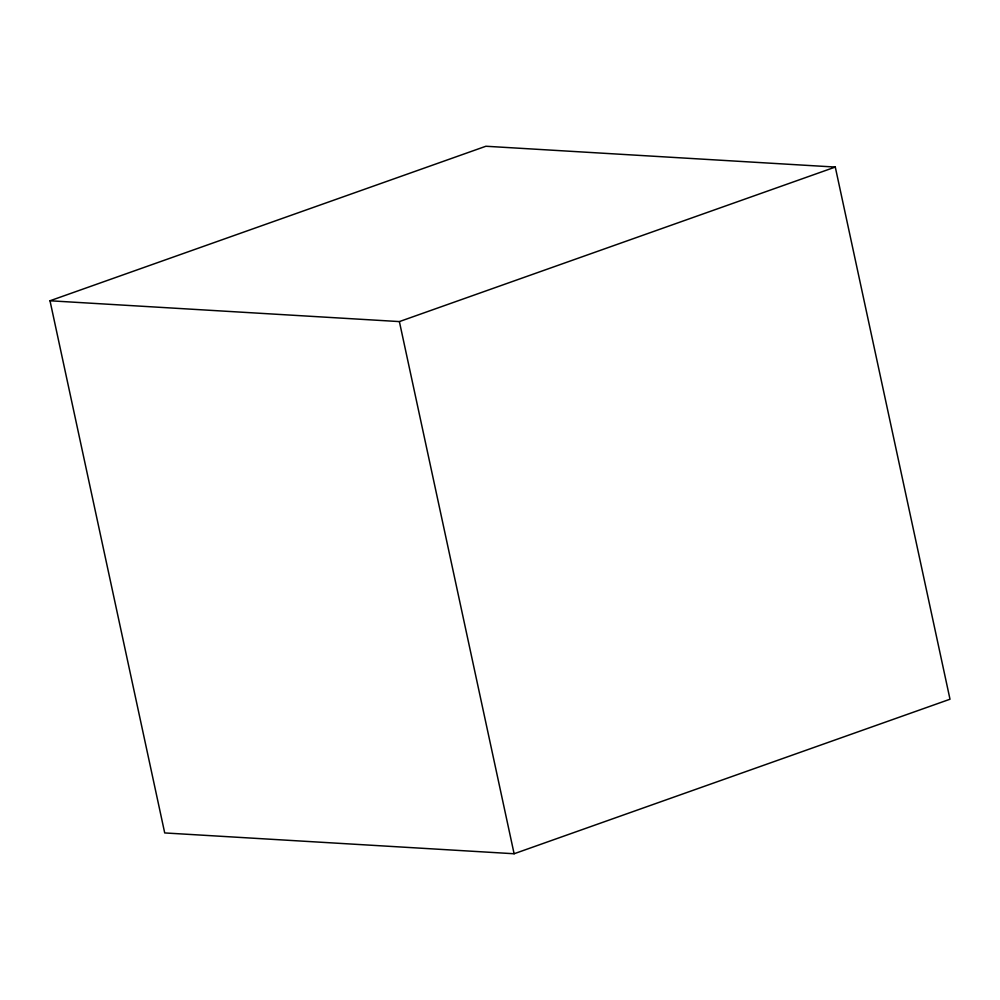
<?xml version="1.0" encoding="UTF-8"?>
<svg xmlns="http://www.w3.org/2000/svg" width="1000" height="1000" viewBox="0 0 1000 1000"><rect width="100%" height="100%" fill="white"/><g stroke="black" fill="none" stroke-linecap="round" stroke-linejoin="round"><path stroke-width="1.5" d="M50 300.775L485.887 146.25L835.288 167.062L950 699.225L514.113 853.75L164.713 832.938L50 300.775L399.387 321.587L835.288 167.062M399.387 321.587L514.113 853.75"/></g></svg>
